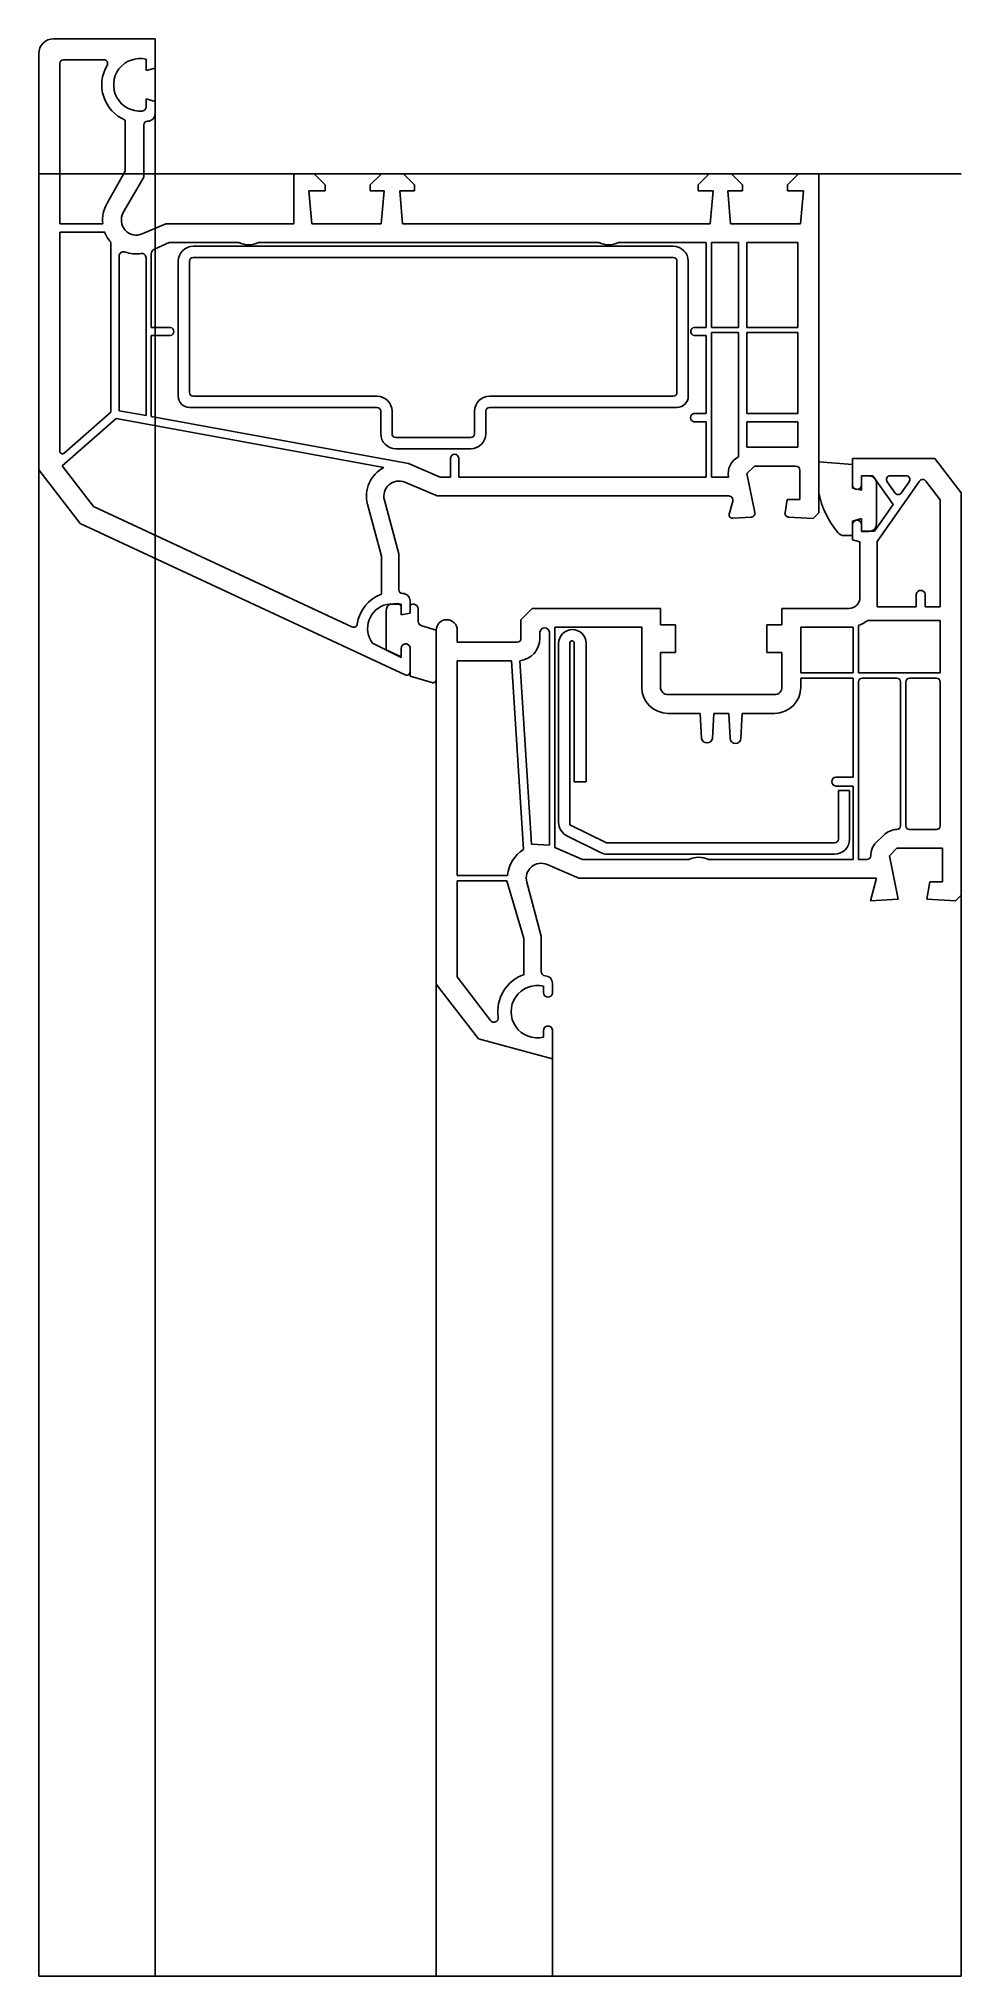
# Model space of a CAD drawing. Extents: x -16 to 108, y -240 to 18.
import ezdxf

# ---------------------------------------------------------------- set-up
doc = ezdxf.new("R2010")
doc.units = 0
doc.layers.get('0').update_dxf_attribs({"linetype": 'CONTINUOUS'})

msp = doc.modelspace()

# ---------------------------------------------------------------- linework, layer by layer
at = {"linetype": 'CONTINUOUS'}
for p, q in [((-15.5, 16), (-15.5, -39.49)), ((0, 18), (-13.5, 18)), ((0, 18), (0, -240.48)), ((0, 14.07), (0, 18)), ((-12.7, -6.7), (-12.7, 14.7)), ((-12.2, 15.2), (-6.82, 15.2)), ((-1.2, 15.26), (-1.2, 13.77)), ((-1.2, 13.77), (0, 14.07)), ((0, 9.65), (-1.2, 9.97)), ((-1.2, 9.97), (-1.2, 8.9)), ((0, 8), (0, 9.65)), ((-4, 7.16), (-4, 0.34)), ((-1.5, -0.47), (-1.5, 6.5)), ((-15.5, 0), (107.5, 0)), ((-15.5, 0), (-15.5, -240.48)), ((-4, 0.34), (-6.4, -3.95)), ((21.2, 0), (18.5, 0)), ((18.5, 0), (18.5, -6.7)), ((22.67, -1.47), (21.2, 0)), ((30.18, 0), (28.71, -1.47)), ((33.15, 0), (30.18, 0)), ((34.62, -1.47), (33.15, 0)), ((73.9, 0), (72.43, -1.47)), ((76.87, 0), (73.9, 0)), ((78.35, -1.47), (76.87, 0)), ((85.8, 0), (84.33, -1.47)), ((88.5, 0), (85.8, 0)), ((88.5, -45.25), (88.5, 0)), ((-4.23, -5.2), (-1.5, -0.47)), ((20.91, -6.7), (20.53, -2.3)), ((20.53, -2.3), (22.67, -2.3)), ((22.67, -2.3), (22.67, -1.47)), ((28.71, -1.47), (28.71, -2.3)), ((28.71, -2.3), (30.54, -2.3)), ((30.54, -2.3), (30.16, -6.7)), ((33.02, -6.7), (32.63, -2.3)), ((32.63, -2.3), (34.62, -2.3)), ((34.62, -2.3), (34.62, -1.47)), ((72.43, -1.47), (72.43, -2.3)), ((72.43, -2.3), (74.42, -2.3)), ((74.42, -2.3), (74.03, -6.7)), ((76.74, -6.7), (76.36, -2.3)), ((76.36, -2.3), (78.35, -2.3)), ((78.35, -2.3), (78.35, -1.47)), ((84.33, -1.47), (84.33, -2.3)), ((84.33, -2.3), (86.47, -2.3)), ((86.47, -2.3), (86.09, -6.7)), ((-6.98, -6.7), (-12.7, -6.7)), ((1.46, -6.7), (-1.7, -8.03)), ((18.5, -6.7), (1.46, -6.7)), ((30.16, -6.7), (20.91, -6.7)), ((74.03, -6.7), (33.02, -6.7)), ((86.09, -6.7), (76.74, -6.7)), ((-12.7, -37.01), (-12.7, -7.8)), ((-12.7, -7.8), (-6.71, -7.8)), ((-5.9, -9.15), (-5.9, -31.83)), ((-0.06, -10.05), (1.88, -9.2)), ((1.88, -9.2), (11.19, -9.2)), ((69.1, -9.69), (5.1, -9.69)), ((13.81, -9.2), (59.19, -9.2)), ((61.81, -9.2), (73.5, -9.2)), ((73.5, -9.2), (73.5, -20.5)), ((74.2, -20.5), (74.2, -9.2)), ((74.2, -9.2), (77.8, -9.2)), ((77.8, -9.2), (77.8, -20.5)), ((78.9, -20.5), (78.9, -9.2)), ((78.9, -9.2), (85.7, -9.2)), ((85.7, -9.2), (85.7, -20.5)), ((-4.8, -31.63), (-4.8, -11.02)), ((-1.2, -11.22), (-1.2, -32.25)), ((-0.5, -20.5), (-0.5, -10.71)), ((3.1, -11.69), (3.1, -29.69)), ((4.6, -29.19), (4.6, -11.69)), ((5.1, -11.19), (69.1, -11.19)), ((69.6, -11.69), (69.6, -29.19)), ((71.1, -29.69), (71.1, -11.69)), ((2.05, -20.5), (-0.5, -20.5)), ((73.5, -20.5), (71.88, -20.5)), ((77.8, -20.5), (74.2, -20.5)), ((85.7, -20.5), (78.9, -20.5)), ((-0.5, -32.41), (-0.5, -21.6)), ((-0.5, -21.6), (2.05, -21.6)), ((71.88, -21.6), (73.5, -21.6)), ((73.5, -21.6), (73.5, -32)), ((74.2, -21.2), (77.8, -21.2)), ((74.2, -40.5), (74.2, -21.2)), ((77.8, -21.2), (77.8, -37.77)), ((78.9, -21.2), (85.7, -21.2)), ((78.9, -32), (78.9, -21.2)), ((85.7, -21.2), (85.7, -32)), ((29.6, -29.69), (5.1, -29.69)), ((69.1, -29.69), (44.6, -29.69)), ((-12.36, -38.97), (-5.19, -32.67)), ((-5.9, -31.83), (-12.11, -37.28)), ((-5.19, -32.67), (30.52, -39.18)), ((-1.2, -32.25), (-4.8, -31.63)), ((33.82, -38.67), (-0.5, -32.41)), ((4.6, -31.19), (29.6, -31.19)), ((30.1, -31.69), (30.1, -34.69)), ((31.6, -34.69), (31.6, -31.69)), ((42.6, -31.69), (42.6, -34.69)), ((44.1, -34.69), (44.1, -31.69)), ((44.6, -31.19), (69.6, -31.19)), ((73.5, -32), (71.86, -32)), ((71.86, -33.1), (73.5, -33.1)), ((73.5, -33.1), (73.5, -40.5)), ((85.7, -32), (78.9, -32)), ((78.9, -33.1), (85.7, -33.1)), ((78.9, -36.5), (78.9, -33.1)), ((85.7, -33.1), (85.7, -36.5)), ((42.1, -35.19), (32.1, -35.19)), ((32.1, -36.69), (42.1, -36.69)), ((38.02, -40.5), (33.82, -38.67)), ((39.4, -37.89), (39.4, -40.5)), ((40.5, -40.5), (40.5, -37.89)), ((85.7, -36.5), (78.9, -36.5)), ((93, -38.78), (88.5, -38.45)), ((88.5, -38.45), (88.5, -42.58)), ((104, -38), (93, -38)), ((93, -38), (93, -41.95)), ((107.5, -42.56), (104, -38)), ((-15.5, -39.49), (-10, -46.65)), ((-8.2, -44.41), (-12.36, -38.97)), ((33.3, -41.17), (37.6, -43)), ((39.4, -40.5), (38.02, -40.5)), ((73.5, -40.5), (40.5, -40.5)), ((76.48, -40.5), (74.2, -40.5)), ((78.93, -40), (79.93, -39)), ((79.99, -45.22), (78.93, -40)), ((79.93, -39), (85.42, -39)), ((86, -39.58), (86, -43.49)), ((93, -41.63), (93, -38.78)), ((94.2, -42.22), (94.2, -40.3)), ((94.2, -40.3), (95.72, -40.3)), ((95.39, -40.33), (94.2, -40.33)), ((94.2, -40.33), (94.2, -41.63)), ((95.72, -40.3), (98.42, -44.15)), ((96.2, -46.73), (96.2, -41.32)), ((96.3, -49.09), (101.95, -41.02)), ((98.68, -42.61), (97.62, -41.09)), ((98.03, -40.3), (100.15, -40.3)), ((100.56, -41.09), (99.5, -42.61)), ((102.78, -41.01), (104.7, -43.51)), ((32.5, -50.73), (30.58, -43.55)), ((37.6, -43), (76.51, -43)), ((77.03, -43.68), (76.57, -45.41)), ((84.31, -43.49), (84.01, -45.24)), ((86, -43.49), (84.31, -43.49)), ((93, -41.95), (94.2, -42.22)), ((104.7, -43.51), (104.7, -57.8)), ((107.5, -96.25), (107.5, -42.56)), ((26.25, -60.47), (-8.2, -44.41)), ((28.35, -44.11), (30.2, -51.03)), ((77.04, -45.98), (79.53, -45.82)), ((84.47, -45.82), (87.75, -46)), ((87.75, -46), (88.5, -45.25)), ((94.2, -45.99), (93, -46.35)), ((93, -46.35), (93, -48.84)), ((94.2, -47.7), (94.2, -45.99)), ((98.42, -44.15), (95.93, -47.7)), ((-10, -46.65), (33.36, -66.87)), ((91.9, -48.28), (93, -48.28)), ((93, -48.28), (93, -46.73)), ((93, -48.84), (94, -49.11)), ((94, -49.11), (94, -56.5)), ((94.2, -46.73), (94.2, -47.73)), ((95.93, -47.7), (94.2, -47.7)), ((94.2, -47.73), (95.2, -47.73)), ((96.3, -57.8), (96.3, -49.09)), ((30.2, -51.03), (30.2, -56.08)), ((32.5, -55.5), (32.5, -50.73)), ((101.5, -56.09), (101.5, -57.8)), ((102.7, -57.8), (102.7, -56.09)), ((30.81, -58.3), (30.81, -63.51)), ((30.9, -57.47), (32.3, -57.35)), ((32.8, -57.43), (31.31, -57.43)), ((32.8, -58.86), (32.8, -57.43)), ((32.8, -57.85), (32.8, -58.86)), ((34.01, -58.64), (32.8, -58.86)), ((32.8, -58.86), (34, -58.65)), ((34, -58.65), (34, -57)), ((34.01, -57.56), (34.01, -58.64)), ((35.11, -59.73), (35.11, -58.14)), ((50.3, -58), (48.8, -59.5)), ((67.4, -58), (50.3, -58)), ((67.4, -60.2), (67.4, -58)), ((92.5, -58), (83.6, -58)), ((83.6, -58), (83.6, -60.2)), ((101.5, -57.8), (96.3, -57.8)), ((104.7, -57.8), (102.7, -57.8)), ((37.5, -60.92), (35.57, -60.34)), ((37.5, -60.9), (37.5, -108.12)), ((37.5, -60.9), (37.5, -240.48)), ((37.5, -67.45), (37.5, -60.92)), ((40.3, -62.5), (40.3, -60.9)), ((48.8, -59.5), (48.8, -62)), ((51.3, -62), (51.3, -61.15)), ((52.6, -61.15), (52.6, -89.57)), ((53.3, -60.5), (64.9, -60.5)), ((53.3, -89.88), (53.3, -60.5)), ((64.9, -60.5), (64.9, -68.5)), ((69.4, -60.2), (67.4, -60.2)), ((69.4, -63.9), (69.4, -60.2)), ((83.6, -60.2), (81.6, -60.2)), ((81.6, -60.2), (81.6, -63.9)), ((86.1, -66.6), (86.1, -60.5)), ((86.1, -60.5), (93.1, -60.5)), ((93.1, -60.5), (93.1, -66.6)), ((93.8, -66.6), (93.8, -60.28)), ((95.03, -59.6), (104.7, -59.6)), ((104.7, -59.6), (104.7, -66.6)), ((32.81, -64.53), (29, -62.65)), ((30.81, -63.51), (32.81, -64.48)), ((32.81, -63.34), (32.81, -64.53)), ((32.81, -64.48), (32.81, -63.34)), ((34, -66.47), (34, -63.21)), ((34, -63.21), (34, -67.03)), ((48.3, -62.5), (40.3, -62.5)), ((53.82, -62.66), (53.82, -86.54)), ((55.32, -86.85), (55.32, -62.6)), ((55.9, -62.6), (55.9, -81.13)), ((57.48, -81.13), (57.48, -62.66)), ((67.4, -68.5), (67.4, -63.9)), ((67.4, -63.9), (69.4, -63.9)), ((81.6, -63.9), (83.6, -63.9)), ((83.6, -63.9), (83.6, -68.5)), ((34, -67.03), (36.89, -67.9)), ((40.3, -65), (47.55, -65)), ((40.3, -93.65), (40.3, -65)), ((47.55, -65), (49.14, -90.17)), ((50.19, -89.44), (48.65, -64.98)), ((93.1, -66.6), (86.1, -66.6)), ((104.7, -66.6), (93.8, -66.6)), ((82.6, -69.5), (68.4, -69.5)), ((86.1, -68.5), (86.1, -67.3)), ((86.1, -67.3), (93.1, -67.3)), ((93.1, -67.3), (93.1, -80.5)), ((93.8, -91.5), (93.8, -67.8)), ((94.3, -67.3), (98.9, -67.3)), ((99.4, -67.8), (99.4, -87)), ((100.1, -87), (100.1, -67.8)), ((100.6, -67.3), (104.2, -67.3)), ((104.7, -67.8), (104.7, -87)), ((68.4, -72), (72.7, -72)), ((72.7, -72), (72.88, -75.34)), ((74.32, -75.34), (74.5, -72)), ((74.5, -72), (76.5, -72)), ((76.5, -72), (76.67, -75.29)), ((78.13, -75.29), (78.3, -72)), ((78.3, -72), (82.6, -72)), ((55.9, -81.13), (57.48, -81.13)), ((93.1, -80.5), (90.76, -80.5)), ((90.76, -81.7), (93.1, -81.7)), ((92.62, -82.28), (91.12, -82.28)), ((91.12, -82.28), (91.12, -88.78)), ((92.62, -88.78), (92.62, -82.28)), ((93.1, -81.7), (93.1, -91.5)), ((60.18, -89.28), (55.32, -86.85)), ((104.2, -87.5), (100.6, -87.5)), ((52.6, -89.57), (50.19, -89.44)), ((57.02, -91.5), (53.3, -89.88)), ((54.93, -88.33), (59.4, -90.57)), ((90.62, -89.28), (60.18, -89.28)), ((97.16, -88.23), (96.16, -89.23)), ((97.93, -91), (98.93, -90)), ((98.93, -90), (105, -90)), ((105, -90), (105, -94.46)), ((52.3, -92.17), (56.5, -94)), ((71.19, -91.5), (57.02, -91.5)), ((60.3, -90.78), (90.62, -90.78)), ((93.1, -91.5), (73.81, -91.5)), ((94.93, -91.5), (93.8, -91.5)), ((99.1, -96.78), (97.93, -91)), ((47.01, -93.65), (40.3, -93.65)), ((40.3, -107.17), (40.3, -94.35)), ((40.3, -94.35), (46.91, -94.35)), ((46.91, -94.35), (49.2, -102.02)), ((51.5, -101.73), (49.57, -94.52)), ((56.5, -94), (96.21, -94)), ((96.21, -94), (95.4, -97.03)), ((103.32, -94.46), (102.91, -96.78)), ((105, -94.46), (103.32, -94.46)), ((95.4, -97.03), (99.1, -96.78)), ((102.91, -96.78), (106.72, -97.03)), ((106.72, -97.03), (107.5, -96.25)), ((107.5, -96.25), (107.5, -240.48)), ((49.2, -102.02), (49.2, -106.82)), ((51.5, -106.45), (51.5, -101.73)), ((37.5, -108.12), (43.12, -115.44)), ((44.74, -112.96), (40.3, -107.17)), ((51.81, -108.4), (51.81, -109.24)), ((53, -109.37), (53, -108)), ((43.12, -115.44), (53, -118.09)), ((51.81, -114.34), (51.81, -115.2)), ((53, -118.09), (53, -114.21)), ((53, -116.8), (53, -240.48)), ((107.5, -240.48), (-15.5, -240.48))]:
    msp.add_line(p, q, dxfattribs=at)
for centre, radius, start, end in [((-13.5, 16), 2, 90, 180), ((-12.2, 14.7), 0.5, 90, 180), ((-2, 11.85), 5.1, 149.3759, 246.9272), ((-6.82, 14.7), 0.5, 329.9988, 89.6554), ((-2.01, 11.85), 3.51, 76.5785, 275.1442), ((-1.75, 8.9), 0.55, 275.2154, 0.2372), ((-1, 8), 1, 270, 0), ((-1, 6.5), 0.5, 90, 180), ((-2.26, -6.26), 4.74, 150.8449, 185.3358), ((-2.49, -6.19), 2, 150.1729, 293.4201), ((-2.51, -6.2), 4.5, 200.8893, 221.0383), ((0.23, -10.72), 0.73, 113.4012, 179.2187), ((5.1, -11.69), 2, 90, 180), ((12.5, -6.5), 3, 244.1086, 295.8914), ((60.5, -6.5), 3, 244.1086, 295.8914), ((69.1, -11.69), 2, 0, 90), ((-4.19, -11.03), 0.61, 70.8573, 179.4111), ((-2.52, -6.2), 4.5, 250.8846, 278.3871), ((-1.78, -11.22), 0.58, 0.44, 97.9298), ((5.1, -11.69), 0.5, 90, 180), ((69.1, -11.69), 0.5, 0, 90), ((1.94, -21.05), 0.56, 280.8441, 79.1559), ((71.99, -21.05), 0.56, 100.8441, 259.1559), ((4.6, -29.69), 1.5, 180, 270), ((5.1, -29.19), 0.5, 180, 270), ((29.6, -31.69), 2, 0, 90), ((44.6, -31.69), 2, 90, 180), ((69.1, -29.19), 0.5, 270, 0), ((69.6, -29.69), 1.5, 270, 0), ((29.6, -31.69), 0.5, 0, 90), ((44.6, -31.69), 0.5, 90, 180), ((71.97, -32.55), 0.56, 100.8441, 259.1559), ((32.1, -34.69), 2, 180, 270), ((32.1, -34.69), 0.5, 180, 270), ((42.1, -34.69), 2, 270, 0), ((42.1, -34.69), 0.5, 270, 0), ((-12.34, -37), 0.36, 181.0971, 309.7227), ((39.95, -38), 0.56, 10.8441, 169.1559), ((78.93, -40), 2.5, 116.8604, 191.5305), ((32.5, -43), 4.3, 117.4628, 195.0227), ((32.52, -43.02), 2.01, 67.1502, 195.2216), ((85.42, -39.58), 0.58, 0, 90), ((95.18, -41.33), 1.02, 0.4581, 78.1207), ((98.03, -40.8), 0.5, 89.691, 215.4516), ((100.15, -40.8), 0.5, 324.5484, 90.309), ((102.37, -41.31), 0.51, 36.2229, 145.1576), ((76.51, -43.54), 0.54, 344.9736, 89.8371), ((100.26, -40.19), 12, 191.5081, 219.8793), ((93.6, -41.52), 0.61, 190.3889, 349.6111), ((99.09, -42.32), 0.5, 214.9152, 325.0848), ((77.02, -45.52), 0.46, 166.0878, 272.9276), ((79.5, -45.32), 0.5, 273.4073, 11.6403), ((84.5, -45.32), 0.5, 170.6636, 266.1725), ((93.6, -46.84), 0.61, 10.3889, 169.6111), ((91.9, -47.18), 1.1, 219.5211, 270.0766), ((95.2, -46.73), 1, 270, 0), ((32, -60.85), 5.1, 110.7028, 171.4222), ((33, -55.5), 0.5, 180, 270), ((33, -57), 1, 0, 90), ((92.5, -56.5), 1.5, 270, 0), ((102.1, -56.2), 0.61, 10.3889, 169.6111), ((31.65, -60.68), 3.3, 103.1393, 216.5751), ((31.81, -58.3), 1, 119.9995, 180.2275), ((32.3, -57.85), 0.5, 0, 90), ((34.41, -58.13), 0.7, 359.545, 124.8521), ((26.47, -60.02), 0.5, 244.5174, 351.7949), ((35.75, -59.73), 0.64, 180.3733, 253.6664), ((38.9, -60.9), 1.4, 0, 180), ((48.3, -62), 0.5, 270, 0), ((48.3, -62), 3, 276.6998, 0.0093), ((51.95, -61.26), 0.66, 9.9866, 170.0134), ((55.65, -62.66), 1.83, 0, 180), ((92.51, -56.49), 4, 288.8175, 309.0541), ((33.41, -63.32), 0.6, 10.2325, 182.2365), ((33.41, -63.32), 0.6, 10.2325, 182.2365), ((55.61, -62.6), 0.29, 0, 180), ((33.55, -66.46), 0.45, 245.0153, 358.9954), ((37.03, -67.45), 0.47, 252.6699, 0.1629), ((68.4, -68.5), 3.5, 180, 270), ((68.4, -68.5), 1, 180, 270), ((82.6, -68.5), 1, 270, 0), ((82.6, -68.5), 3.5, 270, 0), ((94.3, -67.8), 0.5, 90, 180), ((98.9, -67.8), 0.5, 0, 90), ((100.6, -67.8), 0.5, 90, 180), ((104.2, -67.8), 0.5, 0, 90), ((73.6, -75.22), 0.73, 189.4945, 350.5055), ((77.4, -75.29), 0.73, 180, 360), ((90.87, -81.1), 0.61, 100.3889, 259.6111), ((55.82, -86.54), 2, 180.0304, 243.5767), ((98.93, -90), 2.5, 90.5882, 134.9319), ((98.9, -87), 0.5, 270, 0), ((100.6, -87), 0.5, 180, 270), ((104.2, -87), 0.5, 270, 0), ((51.5, -94), 4.5, 121.572, 175.489), ((90.62, -88.78), 2, 270, 0), ((90.62, -88.78), 0.5, 270, 0), ((97.93, -91), 2.5, 135.0723, 180.1023), ((51.5, -94), 2, 66.4936, 194.9505), ((60.29, -88.78), 2, 243.5074, 270.2245), ((72.5, -94.2), 3, 64.1086, 115.8914), ((94.93, -91), 0.5, 270, 0), ((51, -111.81), 5.3, 109.8406, 187.9671), ((50.98, -111.8), 3.5, 76.2709, 283.7291), ((52.05, -106.45), 0.55, 179.9621, 267.9161), ((52, -108), 1, 359.9742, 88.2809), ((52.41, -109.26), 0.6, 177.7635, 349.7675), ((45.2, -112.64), 0.56, 214.9859, 10.1733), ((52.41, -114.32), 0.6, 10.2325, 182.2365)]:
    msp.add_arc(centre, radius, start, end, dxfattribs=at)

doc.saveas('drawing.dxf')
